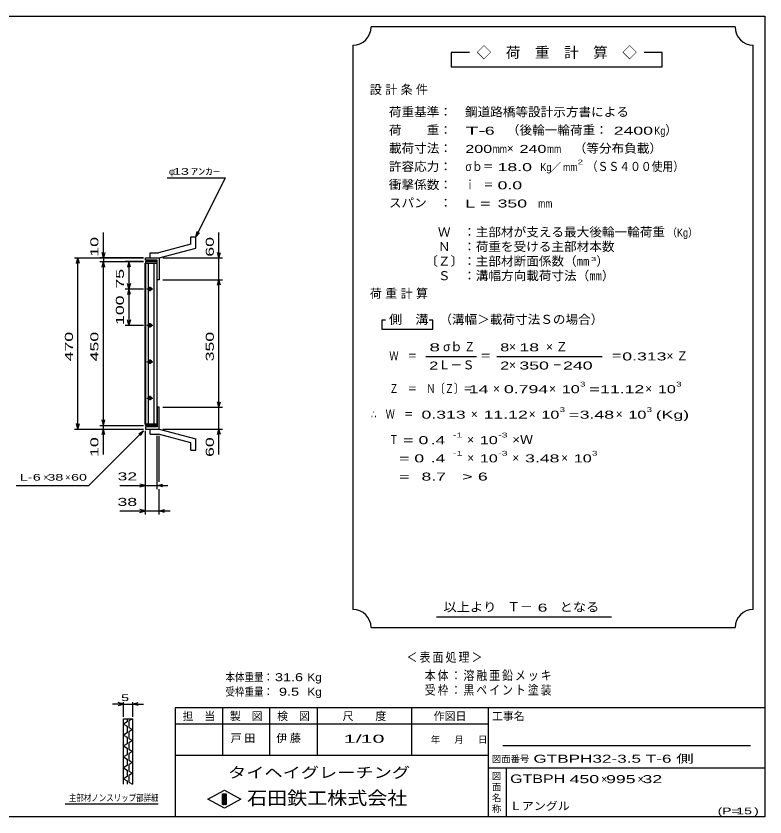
# Model space of a CAD drawing. Units: millimetres, scale not verified. Extents: x -1820 to 1736, y -1282 to 1048.
# Drawn here: x -321 to 1736, y -1152 to 1048 of the extents above; entities that cross this region are included whole.
import ezdxf
from ezdxf.enums import TextEntityAlignment as Align

# ---------------------------------------------------------------- set-up
doc = ezdxf.new("R2010")
doc.units = ezdxf.units.MM
doc.header["$LTSCALE"] = 10
for name, color, linetype, lineweight in [('0_2', 150, 'Continuous', 25), ('16', 3, 'Continuous', 25), ('19', 6, 'Continuous', 25), ('22', 4, 'Continuous', 25), ('24', 2, 'Continuous', 25), ('32', 4, 'Continuous', 25)]:
    doc.layers.add(name, color=color, linetype=linetype, lineweight=lineweight)
doc.styles.add('ベクトル', font='')
doc.styles.get('ベクトル').set_extended_font_data('ベクトル')

msp = doc.modelspace()

# ---------------------------------------------------------------- linework, layer by layer
at = {"layer": '0_2'}
for p, q in [((-1724, 1048.5), (1736, 1048.5)), ((1736, 1048.5), (1736, -1151.5)), ((1736, -851.5), (116, -851.5)), ((116, -851.5), (116, -1151.5)), ((246, -851.5), (246, -981.5)), ((376, -981.5), (376, -851.5)), ((506, -851.5), (506, -981.5)), ((766, -981.5), (766, -851.5)), ((976, -851.5), (976, -1151.5)), ((976, -896.5), (116, -896.5)), ((1696, -956.5), (1016, -956.5)), ((116, -981.5), (976, -981.5)), ((976, -1016.5), (1736, -1016.5)), ((1026, -1151.5), (1026, -1016.5)), ((206, -1102.5), (251, -1077.5)), ((251, -1077.5), (296, -1102.5)), ((246, -1087.5), (256, -1087.5)), ((246, -1117.5), (246, -1087.5)), ((246, -1087.5), (248, -1087.5)), ((248, -1087.5), (248, -1117.5)), ((250, -1117.5), (250, -1087.5)), ((250, -1087.5), (252, -1087.5)), ((252, -1087.5), (252, -1117.5)), ((254, -1117.5), (254, -1087.5)), ((254, -1087.5), (256, -1087.5)), ((256, -1087.5), (256, -1117.5)), ((256, -1087.5), (256, -1117.5)), ((251, -1127.5), (206, -1102.5)), ((256, -1117.5), (246, -1117.5)), ((248, -1117.5), (250, -1117.5)), ((296, -1102.5), (251, -1127.5)), ((252, -1117.5), (254, -1117.5)), ((1736, -1151.5), (-1724, -1151.5))]:
    msp.add_line(p, q, dxfattribs=at)
at = {"layer": '16'}
for p, q in [((66, 374), (34, 374)), ((34, 374), (34, 369.5)), ((66, 369.5), (66, 374)), ((33.3, -71.5), (33.3, 369.5)), ((33.3, 369.5), (34, 369.5)), ((34, 369.5), (66, 369.5)), ((34, 369.5), (34, -71.5)), ((66, 369.5), (34, 369.5)), ((41.5, 369.5), (41.5, -71.5)), ((58.5, -71.5), (58.5, 369.5)), ((66, -71.5), (66, 369.5)), ((38.5, 299), (54.5, 299)), ((48.5, 302), (44.5, 302)), ((44.5, 296), (48.5, 296)), ((46.5, 305), (46.5, 293)), ((38.5, 199), (54.5, 199)), ((48.5, 202), (44.5, 202)), ((46.5, 205), (46.5, 193)), ((44.5, 196), (48.5, 196)), ((38.5, 99), (54.5, 99)), ((48.5, 102), (44.5, 102)), ((44.5, 96), (48.5, 96)), ((46.5, 105), (46.5, 93)), ((48.5, 2), (44.5, 2)), ((46.5, 5), (46.5, -7)), ((38.5, -1), (54.5, -1)), ((44.5, -4), (48.5, -4)), ((34, -71.5), (33.3, -71.5)), ((34, -71.5), (66, -71.5)), ((34, -76), (34, -71.5)), ((34, -71.5), (66, -71.5)), ((66, -76), (34, -76)), ((66, -71.5), (66, -76))]:
    msp.add_line(p, q, dxfattribs=at)
for centre, radius, start, end in [((44.5, 299), 3, 90, 270), ((46.5, 299), 4, 46.6, 133.4), ((46.5, 299), 4, 226.6, 313.4), ((48.5, 299), 3, 270, 90), ((44.5, 199), 3, 90, 270), ((46.5, 199), 4, 46.6, 133.4), ((48.5, 199), 3, 270, 90), ((46.5, 199), 4, 226.6, 313.4), ((44.5, 99), 3, 90, 270), ((46.5, 99), 4, 46.6, 133.4), ((46.5, 99), 4, 226.6, 313.4), ((48.5, 99), 3, 270, 90), ((44.5, -1), 3, 90, 270), ((46.5, -1), 4, 46.6, 133.4), ((48.5, -1), 3, 270, 90), ((46.5, -1), 4, 226.6, 313.4)]:
    msp.add_arc(centre, radius, start, end, dxfattribs=at)
at = {"layer": '19'}
for p, q in [((159, 442), (173, 442)), ((159, 422), (159, 442)), ((173, 411), (173, 442)), ((159, 422), (70, 398)), ((47, 398), (70, 398)), ((47, 384), (47, 398)), ((72, 384), (173, 411)), ((34, 378), (34, 384)), ((34, 384), (71, 384)), ((66, 378), (34, 378)), ((47, 384), (72, 384)), ((66, 324), (66, 378)), ((71, 384), (72, 383)), ((72, 383), (72, 324)), ((72, 324), (66, 324)), ((72, -26), (66, -26)), ((66, -26), (66, -80)), ((72, -85), (72, -26)), ((34, -80), (34, -86)), ((66, -80), (34, -80)), ((34, -86), (71, -86)), ((47, -86), (72, -86)), ((47, -100), (47, -86)), ((71, -86), (72, -85)), ((72, -86), (173, -113)), ((47, -100), (70, -100)), ((159, -124), (70, -100)), ((159, -144), (159, -124)), ((173, -144), (173, -113)), ((159, -144), (173, -144))]:
    msp.add_line(p, q, dxfattribs=at)
at = {"layer": '22'}
for p, q in [((94, 604), (254, 604)), ((173, 442), (254, 604)), ((-81, 384), (-81, 454)), ((173, 442), (176, 456.6)), ((173, 442), (183, 453)), ((236, 384), (236, 454)), ((-81, 384), (-85, 399)), ((-77, 399), (-81, 384)), ((236, 384), (232, 399)), ((236, 384), (240, 399)), ((-161, 384), (29, 384)), ((-155, 369), (-151, 384)), ((-147, 369), (-151, 384)), ((-151, -86), (-151, 384)), ((29, 384), (-91, 384)), ((-91, 374), (29, 374)), ((-85, 359), (-81, 374)), ((-81, 384), (-81, 374)), ((-77, 359), (-81, 374)), ((-81, -76), (-81, 374)), ((29, 374), (-21, 374)), ((-11, 374), (-15, 359)), ((-7, 359), (-11, 374)), ((-11, 374), (-11, 299)), ((82, 384), (246, 384)), ((236, 324), (236, 384)), ((-11, 299), (-15, 314)), ((-7, 314), (-11, 299)), ((82, 324), (246, 324)), ((232, 309), (236, 324)), ((240, 309), (236, 324)), ((236, -26), (236, 324)), ((-21, 299), (29, 299)), ((-11, 299), (-15, 284)), ((-7, 284), (-11, 299)), ((-11, 299), (-11, 199)), ((-21, 199), (29, 199)), ((-11, 199), (-15, 214)), ((-7, 214), (-11, 199)), ((236, -26), (232, -11)), ((236, -26), (240, -11)), ((82, -26), (246, -26)), ((236, -86), (236, -26)), ((-81, -76), (-85, -61)), ((-81, -76), (-77, -61)), ((-161, -86), (29, -86)), ((-151, -86), (-155, -71)), ((-151, -86), (-147, -71)), ((-91, -76), (29, -76)), ((-91, -86), (29, -86)), ((-85, -101), (-81, -86)), ((-81, -86), (-81, -76)), ((-77, -101), (-81, -86)), ((-81, -156), (-81, -86)), ((82, -86), (246, -86)), ((232, -101), (236, -86)), ((240, -101), (236, -86)), ((236, -156), (236, -86)), ((-121, -241), (29, -91)), ((16, -99), (29, -91)), ((21, -104), (29, -91)), ((34, -251), (34, -91)), ((34, -321), (34, -91)), ((66, -251), (66, -105)), ((72, -231), (72, -105)), ((-321, -241), (-121, -241)), ((-36, -241), (34, -241)), ((34, -241), (19, -237)), ((19, -245), (34, -241)), ((34, -241), (66, -241)), ((66, -241), (81, -237)), ((81, -245), (66, -241)), ((66, -241), (96, -241)), ((72, -321), (72, -251)), ((34, -311), (19, -307)), ((72, -311), (87, -307)), ((-36, -311), (34, -311)), ((19, -315), (34, -311)), ((34, -311), (72, -311)), ((87, -315), (72, -311)), ((72, -311), (102, -311))]:
    msp.add_line(p, q, dxfattribs=at)
at = {"layer": '24', "color": 4}
for p, q in [((1654, 1018.5), (654, 1018.5)), ((604, 968.5), (604, -581.5)), ((1704, -581.5), (1704, 968.5)), ((924, 948.5), (874, 948.5)), ((874, 948.5), (874, 908.5)), ((1454, 948.5), (1404, 948.5)), ((1454, 908.5), (1454, 948.5)), ((874, 908.5), (1454, 908.5)), ((694, 213.5), (684, 213.5)), ((684, 213.5), (684, 188.5)), ((824, 213.5), (814, 213.5)), ((824, 188.5), (824, 213.5)), ((684, 188.5), (824, 188.5)), ((804, 113.5), (944, 113.5)), ((999, 113.5), (1289, 113.5)), ((834, -601.5), (1314, -601.5)), ((654, -631.5), (1654, -631.5))]:
    msp.add_line(p, q, dxfattribs=at)
for centre, start, end in [((604, 1018.5), 270, 0), ((1704, 1018.5), 180, 270), ((604, -631.5), 0, 90), ((1704, -631.5), 90, 180)]:
    msp.add_arc(centre, 50, start, end, dxfattribs=at)
at = {"layer": '32'}
for p, q in [((-26, -841.5), (-56, -841.5)), ((-26, -841.5), (-41, -837.5)), ((-41, -845.5), (-26, -841.5)), ((-26, -876.5), (-26, -836.5)), ((-26, -841.5), (-1, -841.5)), ((-1, -836.5), (-1, -876.5)), ((-1, -841.5), (14, -837.5)), ((14, -845.5), (-1, -841.5)), ((-1, -841.5), (29, -841.5)), ((-26, -881.5), (-1, -881.5)), ((-26, -1061.5), (-26, -881.5)), ((-16, -890.5), (-26, -896.5)), ((-26, -896.5), (-16, -902.5)), ((-16, -881.5), (-16, -890.5)), ((-1, -881.5), (-11, -887.5)), ((-11, -887.5), (-11, -905.5)), ((-1, -881.5), (-1, -1061.5)), ((-16, -920.5), (-26, -926.5)), ((-16, -902.5), (-16, -920.5)), ((-11, -905.5), (-1, -911.5)), ((-1, -911.5), (-11, -917.5)), ((-11, -917.5), (-11, -935.5)), ((-26, -926.5), (-16, -932.5)), ((-16, -932.5), (-16, -950.5)), ((-11, -935.5), (-1, -941.5)), ((-1, -941.5), (-11, -947.5)), ((-16, -950.5), (-26, -956.5)), ((-26, -956.5), (-16, -962.5)), ((-16, -962.5), (-16, -980.5)), ((-11, -947.5), (-11, -965.5)), ((-11, -965.5), (-1, -971.5)), ((-16, -980.5), (-26, -986.5)), ((-26, -986.5), (-16, -992.5)), ((-1, -971.5), (-11, -977.5)), ((-11, -977.5), (-11, -995.5)), ((-16, -1010.5), (-26, -1016.5)), ((-16, -992.5), (-16, -1010.5)), ((-11, -995.5), (-1, -1001.5)), ((-1, -1001.5), (-11, -1007.5)), ((-11, -1007.5), (-11, -1025.5)), ((-26, -1016.5), (-16, -1022.5)), ((-16, -1022.5), (-16, -1040.5)), ((-11, -1025.5), (-1, -1031.5)), ((-1, -1031.5), (-11, -1037.5)), ((-16, -1040.5), (-26, -1046.5)), ((-26, -1046.5), (-16, -1052.5)), ((-16, -1052.5), (-16, -1061.5)), ((-11, -1037.5), (-11, -1055.5)), ((-11, -1055.5), (-1, -1061.5)), ((69, -1116.5), (-186, -1116.5))]:
    msp.add_line(p, q, dxfattribs=at)

# ---------------------------------------------------------------- texts
at = {"layer": '0_2', "style": 'ベクトル'}
for s, height, p in [('担\u3000当', 21.99, (136, -874.5)), ('製\u3000図', 21.99, (266, -874.5)), ('検\u3000図', 21.99, (396, -874.5)), ('尺\u3000\u3000度', 21.99, (576, -874.5)), ('作図日', 21.99, (826, -874.5)), ('工事名', 21.99, (986, -874.5)), ('年', 18.3, (818, -939)), ('月', 18.3, (883, -939)), ('日', 18.3, (948, -939)), ('図面番号', 18.33, (986, -992)), ('図', 18.3, (986, -1039)), ('面', 18.3, (986, -1069)), ('名', 18.3, (986, -1099)), ('称', 18.3, (986, -1129))]:
    msp.add_text(s, height=height, dxfattribs=at).set_placement(p, align=Align.MIDDLE_LEFT)
at = {"layer": '0_2', "color": 222, "style": 'ベクトル'}
for s, height, width, p in [('タイヘイグレーチング', 29.33, 1.25, (261, -1029.5)), ('石田鉄工株式会社', 36.66, 1.1, (313.5, -1099.5))]:
    msp.add_text(s, height=height, dxfattribs=dict(at, width=width)).set_placement(p, align=Align.MIDDLE_LEFT)
at = {"layer": '22', "color": 2, "style": 'ベクトル'}
for s, height, p in [('φ', 18.3, (99, 621.5)), ('×', 18.3, (-246, -218.5)), ('×', 18.3, (-186, -218.5)), ('×', 22, (1286, -1047.5)), ('×', 22, (1386, -1047.5))]:
    msp.add_text(s, height=height, dxfattribs=at).set_placement(p, align=Align.MIDDLE_LEFT)
for s, height, width, p in [(' 13 ', 18.33, 1.6, (99, 621.5)), ('ｱﾝｶｰ', 18.33, 1.6, (159, 621.5)), ('L-', 18.33, 1.6, (-311, -218.5)), (' 6 ', 18.33, 1.6, (-286, -218.5)), (' 38 ', 18.33, 1.6, (-246, -218.5)), (' 60 ', 18.33, 1.6, (-181, -218.5)), (' 32 ', 21.99, 1.65, (-56, -216)), (' 38 ', 21.99, 1.65, (-56, -286)), ('本体重量：', 21.99, 0.85, (254, -767.5)), (' 31.6', 21.99, 1.35, (379, -767.5)), ('Kg', 21.99, 1.1, (479, -767.5)), ('受枠重量：', 21.99, 0.85, (254, -807.5)), ('  9.5', 21.99, 1.35, (379, -807.5)), ('Kg', 21.99, 1.1, (479, -807.5)), ('1/', 21.99, 2, (579, -936.5)), (' 10 ', 21.99, 2, (609, -936.5)), ('GTBPH32-3.5 T-6 側                   ', 21.99, 1.6, (1100, -991.5)), ('GTBPH', 23.46, 1.4, (1036, -1046.5)), (' 450 ', 21.99, 1.65, (1186, -1047.5)), (' 995 ', 21.99, 1.65, (1286, -1047.5)), (' 32 ', 21.99, 1.65, (1386, -1047.5)), ('Ｌアングル', 21.99, 1.1, (1035, -1121.5)), ('(P=', 18.33, 1.55, (1606, -1135)), (' 15 ', 18.33, 1.6, (1646, -1135)), (')', 18.3, 1.6, (1706, -1135))]:
    msp.add_text(s, height=height, dxfattribs=dict(at, width=width)).set_placement(p, align=Align.MIDDLE_LEFT)
at = {"layer": '22', "color": 2, "style": 'ベクトル', "width": 1.65}
for s, p in [(' 10 ', (-106, 374)), (' 60 ', (211, 374)), (' 75 ', (-36, 286.5)), (' 100 ', (-36, 186.5)), (' 470 ', (-176, 86.5)), (' 450 ', (-106, 86.5)), (' 350 ', (211, 86.5)), (' 10 ', (-106, -176)), (' 60 ', (211, -176))]:
    msp.add_text(s, height=21.99, rotation=90, dxfattribs=at).set_placement(p, align=Align.MIDDLE_LEFT)
at = {"layer": '22', "color": 2, "attachment_point": 4, "style": 'ベクトル'}
for s, insert, char_height in [('\\T1.2;\\W0.85;＜表面処理＞', (751.5, -714), 25.66), ('\\T1.19;\\W0.85;本体：溶融亜鉛メッキ', (801.5, -764), 25.66), ('\\T1.19;\\W0.85;受枠：黒ペイント塗装', (801.5, -804), 25.66), ('\\T1.25;戸田\u3000', (268.5, -936.5), 21.99), ('\\T1.25;伊藤\u3000', (393.5, -936.5), 21.99)]:
    msp.add_mtext(s, dxfattribs=dict(at, insert=insert, char_height=char_height))
at = {"layer": '24', "style": 'ベクトル'}
for s, height, p in [('◇\u3000荷\u3000重\u3000計\u3000算\u3000◇', 29.33, (944, 948.5)), ('）', 24.2, (1462, 735)), ('×', 24.2, (1027, 685)), ('／', 22, (1146.5, 633.5)), ('）', 24.2, (1273, 375)), ('σｂ', 24.19, (852, 140)), ('×', 24.2, (1033, 140)), ('Ｌ－Ｓ', 24.19, (839, 90)), ('×', 24.2, (1033, 90)), ('×', 24.2, (989, 25)), ('×', 24.2, (1143, 25)), ('×', 24.2, (1407, 25)), ('×', 24.2, (928, -45)), ('×', 24.2, (1087, -45)), ('×', 24.2, (1326, -45)), ('×', 24.2, (918, -115)), ('×', 24.2, (918, -165)), ('×', 24.2, (1042, -165)), ('×', 24.2, (1176, -165)), ('Ｔ－', 25.66, (1028, -574))]:
    msp.add_text(s, height=height, dxfattribs=at).set_placement(p, align=Align.MIDDLE_LEFT)
for s, height, width, p in [('荷重基準：\u3000', 24.19, 1.05, (703, 785)), ('鋼道路橋等設計示方書による', 24.19, 1.05, (912, 785)), ('荷\u3000\u3000重：\u3000', 24.19, 1.05, (703, 735)), ('（後輪一輪荷重：', 24.19, 1.05, (1027, 735)), ('T-', 21.99, 2, (913, 733.5)), (' 6 ', 21.99, 1.65, (953, 733.5)), (' 2400', 21.99, 1.65, (1307, 733.5)), ('Kg', 21.99, 0.85, (1432, 733.5)), ('載荷寸法：\u3000', 24.19, 1.05, (703, 685)), ('200', 21.99, 1.5, (913, 683.5)), ('mm', 21.99, 0.8, (988, 683.5)), ('240', 21.99, 1.5, (1062, 683.5)), ('mm', 21.99, 0.8, (1137, 683.5)), ('\u3000（等分布負載）', 24.19, 1.05, (1176, 685)), ('許容応力：\u3000', 24.19, 1.05, (703, 635)), ('σｂ＝', 24.19, 0.9, (913, 635)), (' 18.0', 21.99, 1.65, (988, 633.5)), ('Kg', 21.99, 0.85, (1119, 633.5)), ('mm', 21.99, 0.8, (1181.5, 633.5)), ('2', 13.2, 1.5, (1221.5, 647.5)), ('（ＳＳ４００使用）', 24.19, 0.9, (1246.5, 635)), ('衝撃係数：\u3000', 24.19, 1.05, (703, 585)), ('ｉ\u3000＝', 24.19, 0.75, (913, 585)), (' 0.0', 21.99, 1.65, (988, 583.5)), ('スパン\u3000：\u3000', 24.19, 1.05, (703, 535)), ('L =', 21.99, 1.65, (913, 533.5)), (' 350 ', 21.99, 1.65, (988, 533.5)), ('mm', 21.99, 0.8, (1113, 533.5)), ('\u3000Ｗ\u3000：主部材が支える最大後輪一輪荷重', 24.19, 1.05, (803, 455)), ('（Kg）', 21.99, 0.85, (1468, 453.5)), ('\u3000Ｎ\u3000：荷重を受ける主部材本数', 24.19, 1.05, (803, 415)), ('〔Ｚ〕：主部材断面係数（㎜', 24.19, 1.05, (803, 375)), ('3', 11, 1.8, (1258, 381)), ('\u3000Ｓ\u3000：溝幅方向載荷寸法（㎜）', 24.19, 1.05, (803, 335)), ('側\u3000溝', 24.19, 1.1, (703, 215)), ('\u3000（溝幅＞載荷寸法Ｓの場合）', 24.19, 1.05, (807, 215)), ('8', 22, 1.8, (814, 138.5)), ('Ｚ', 24.2, 0.9, (910, 140)), ('8', 22, 1.5, (1009, 138.5)), (' 18 ', 21.99, 1.65, (1048, 138.5)), ('Ｗ\u3000＝', 24.19, 0.75, (704, 115)), ('＝', 24.2, 0.9, (954, 115)), ('＝', 24.2, 0.9, (1314, 115)), ('0.313', 21.99, 1.65, (1344, 113.5)), ('2', 22, 1.5, (814, 88.5)), ('2', 22, 1.5, (1009, 88.5)), (' 350 ', 21.99, 1.65, (1048, 88.5)), ('－', 24.2, 0.75, (1153, 90)), (' 240 ', 21.99, 1.65, (1168, 88.5)), ('3', 13.2, 1.5, (1228, 37.5)), ('3', 13.2, 1.5, (1492, 37.5)), ('Ｚ\u3000＝\u3000Ｎ〔Ｚ〕＝', 24.19, 0.75, (704, 25)), (' 14 ', 21.99, 1.65, (909, 23.5)), ('0.794', 21.99, 1.65, (1019, 23.5)), ('10', 21.99, 1.5, (1178, 23.5)), ('=', 22, 1.7, (1253, 23.5)), ('11.12', 21.99, 1.65, (1283, 23.5)), ('10', 21.99, 1.5, (1442, 23.5)), ('∴\u3000Ｗ\u3000＝', 24.19, 0.75, (654, -45)), (' 0.313', 21.99, 1.65, (779, -46.5)), ('11.12', 21.99, 1.65, (963, -46.5)), ('10', 21.99, 1.5, (1122, -46.5)), ('3', 13.2, 1.5, (1172, -32.5)), ('=', 22, 1.7, (1197, -46.5)), ('3.48', 21.99, 1.65, (1227, -46.5)), ('10', 21.99, 1.5, (1361, -46.5)), ('3', 13.2, 1.5, (1411, -32.5)), ('(Kg)', 21.99, 1.65, (1436, -46.5)), ('Ｔ', 24.2, 0.75, (704, -115)), (' = 0', 21.99, 1.65, (729, -116.5)), (' .4 ', 21.99, 1.65, (804, -116.5)), ('-1', 13.2, 1.65, (879, -102.5)), ('10', 21.99, 1.5, (953, -116.5)), ('-3', 13.2, 1.65, (1003, -102.5)), ('×Ｗ', 24.19, 1.1, (1042, -115)), ('-1', 13.2, 1.65, (879, -152.5)), ('-3', 13.2, 1.65, (1003, -152.5)), ('3', 13.2, 1.5, (1261, -152.5)), ('  = 0', 21.99, 1.65, (704, -166.5)), (' .4 ', 21.99, 1.65, (804, -166.5)), ('10', 21.99, 1.5, (953, -166.5)), ('3.48', 21.99, 1.65, (1077, -166.5)), ('10', 21.99, 1.5, (1211, -166.5)), ('  =', 21.99, 1.65, (704, -216.5)), (' 8.7', 21.99, 1.65, (779, -216.5)), ('>', 22, 1.7, (904, -216.5)), (' 6 ', 21.99, 1.65, (934, -216.5)), ('以上より\u3000', 24.19, 1.1, (853, -575)), (' 6 ', 21.99, 1.65, (1098, -576.5)), ('となる', 24.19, 1.1, (1172, -575))]:
    msp.add_text(s, height=height, dxfattribs=dict(at, width=width)).set_placement(p, align=Align.MIDDLE_LEFT)
at = {"layer": '24', "char_height": 24.19, "attachment_point": 4, "style": 'ベクトル'}
for s, insert in [('\\T1.28;設計条件', (650.5, 845)), ('\\T1.28;荷重計算', (650.5, 285)), ('\\T1.42;×Ｚ', (1134.5, 140)), ('\\T1.42;×Ｚ', (1465.5, 115))]:
    msp.add_mtext(s, dxfattribs=dict(at, insert=insert))
at = {"layer": '32', "color": 2, "style": 'ベクトル'}
for s, width, p in [(' 5 ', 1.6, (-43.5, -824)), ('主部材ノンスリップ部詳細', 0.8, (-176, -1099))]:
    msp.add_text(s, height=18.33, dxfattribs=dict(at, width=width)).set_placement(p, align=Align.MIDDLE_LEFT)

doc.saveas('drawing.dxf')
